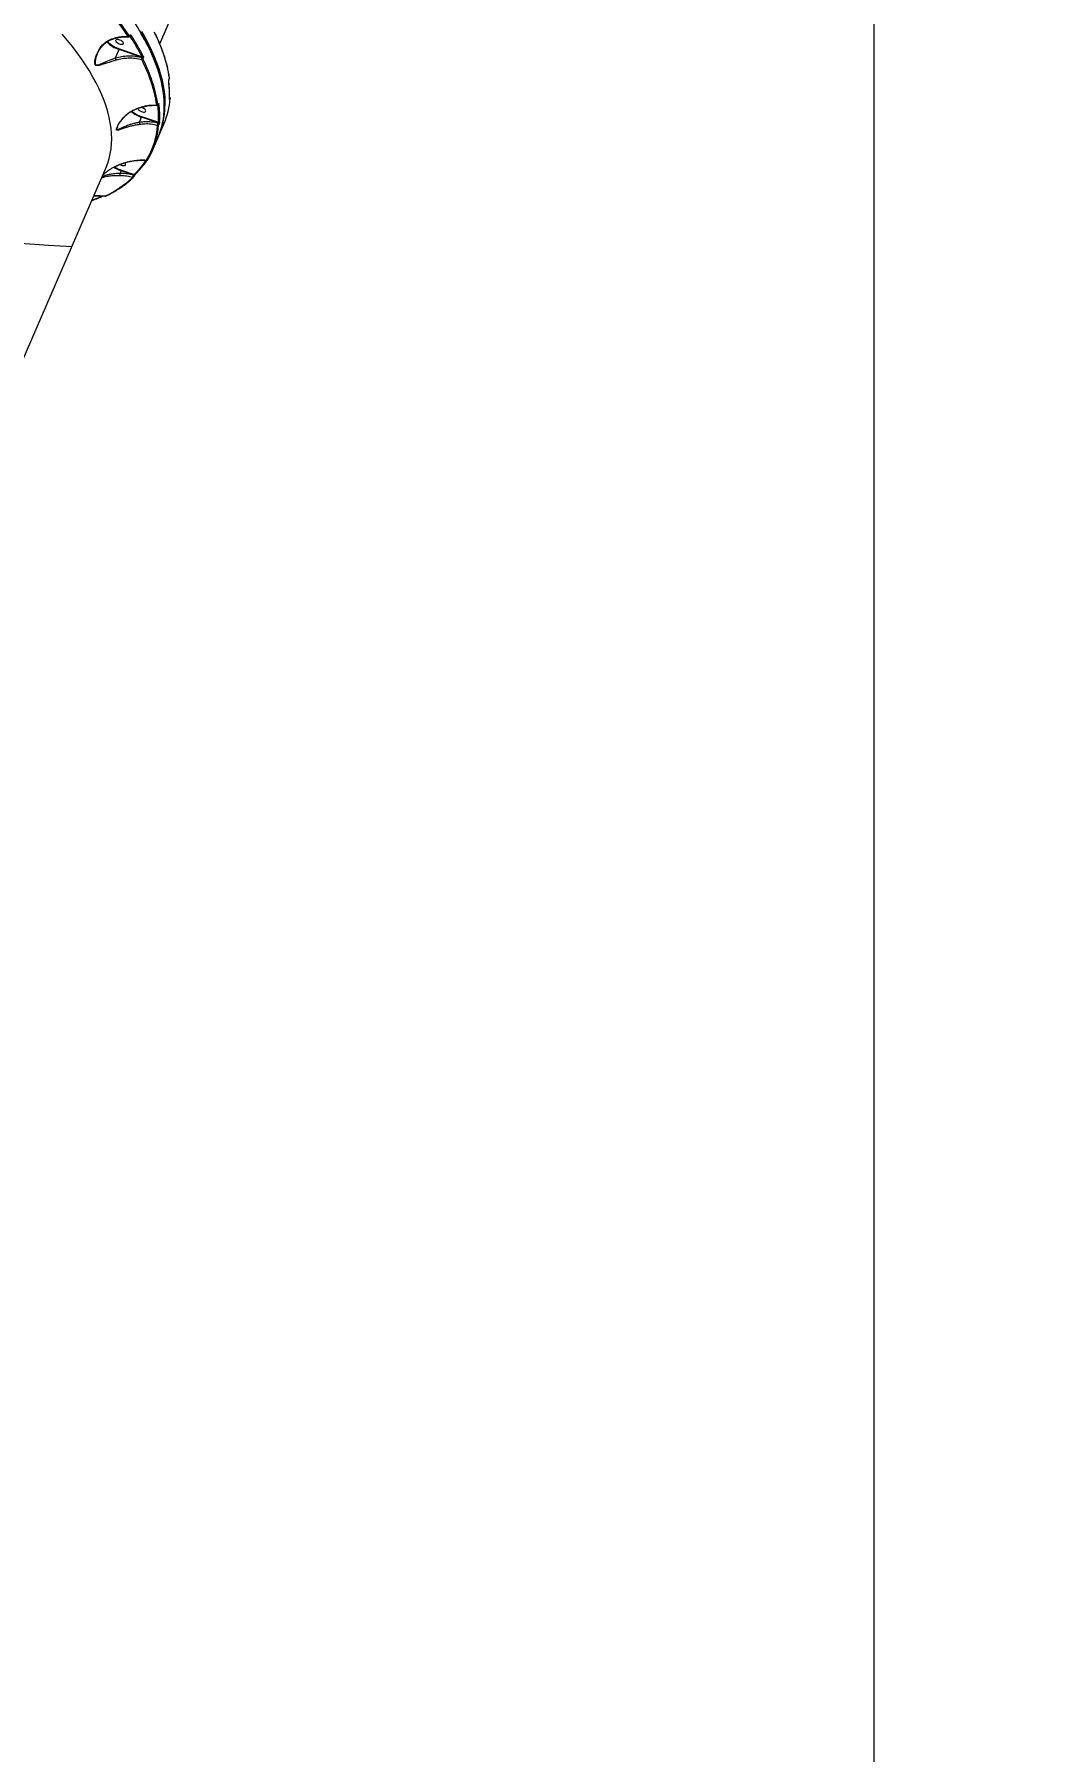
# Model space of a CAD drawing. Header units: millimetres. Extents: x -4688 to 6829, y -6350 to 4771.
# Drawn here: x 2812 to 3880, y -789 to 1035 of the extents above; entities that cross this region are included whole.
import ezdxf

# ---------------------------------------------------------------- set-up
doc = ezdxf.new("R2010")
doc.units = ezdxf.units.MM
for name, color, linetype in [('DIKOM_ЗОНА', 80, 'Continuous'), ('DIKOM_ОБЪЕКТ', 7, 'Continuous'), ('DIKOM_РАЗМЕР_ЗОНА', 7, 'Continuous'), ('DIKOM_РАЗМЕР_ОБЪЕКТА', 7, 'Continuous')]:
    doc.layers.add(name, color=color, linetype=linetype)
doc.styles.add('style1', font='arial.ttf', dxfattribs={"width": 0.8})
doc.dimstyles.new('1-50', dxfattribs={"dimtxt": 300, "dimasz": 200, "dimexe": 100, "dimexo": 0, "dimgap": 100, "dimtad": 1, "dimtxsty": 'style1', "dimcen": 200, "dimclrd": 7, "dimclre": 7, "dimclrt": 7, "dimadec": 1, "dimazin": 2, "dimtfac": 1, "dimtmove": 0, "dimatfit": 2, "dimfxl": 0, "dimlwd": 25, "dimlwe": 18, "dimarcsym": 0})

# ---------------------------------------------------------------- blocks, each defined once
blk = doc.blocks.new('*D9')
at = {"layer": 'Defpoints', "color": 0, "transparency": 16777216}
for p in [(2285.4, 2926.1), (233.7, -3329.7), (5655.6, -3329.7)]:
    blk.add_point(p, dxfattribs=at)
at = {"layer": 'DIKOM_РАЗМЕР_ОБЪЕКТА', "color": 7, "lineweight": 18, "transparency": 16777216}
for p, q in [((2285.4, 2926.1), (5755.6, 2926.1)), ((233.7, -3329.7), (5755.6, -3329.7))]:
    blk.add_line(p, q, dxfattribs=at)
at = {"layer": 'DIKOM_РАЗМЕР_ОБЪЕКТА', "color": 7, "lineweight": 25, "transparency": 16777216}
blk.add_line((5655.6, 2726.1), (5655.6, -3129.7), dxfattribs=at)
at = {"layer": 'DIKOM_РАЗМЕР_ОБЪЕКТА', "color": 7, "transparency": 16777216}
for points in [[(5622.2, 2726.1), (5688.9, 2726.1), (5655.6, 2926.1)], [(5622.2, -3129.7), (5688.9, -3129.7), (5655.6, -3329.7)]]:
    blk.add_solid(points, dxfattribs=at)
at = {"layer": 'DIKOM_РАЗМЕР_ОБЪЕКТА', "color": 7, "transparency": 16777216, "insert": (5402.4, -130.3), "char_height": 300, "attachment_point": 5, "rotation": 90, "style": 'style1'}
blk.add_mtext('6250', dxfattribs=at)
blk = doc.blocks.new('*D10')
at = {"layer": 'Defpoints', "color": 0, "transparency": 16777216}
for p in [(2960.1, 4771), (741.2, -5330.3), (6729.1, -5330.3)]:
    blk.add_point(p, dxfattribs=at)
at = {"layer": 'DIKOM_РАЗМЕР_ЗОНА', "color": 7, "lineweight": 18, "transparency": 16777216}
for p, q in [((2960.1, 4771), (6829.1, 4771)), ((741.2, -5330.3), (6829.1, -5330.3))]:
    blk.add_line(p, q, dxfattribs=at)
at = {"layer": 'DIKOM_РАЗМЕР_ЗОНА', "color": 7, "lineweight": 25, "transparency": 16777216}
blk.add_line((6729.1, 4571), (6729.1, -5130.3), dxfattribs=at)
at = {"layer": 'DIKOM_РАЗМЕР_ЗОНА', "color": 7, "transparency": 16777216}
for points in [[(6695.7, 4571), (6762.4, 4571), (6729.1, 4771)], [(6695.7, -5130.3), (6762.4, -5130.3), (6729.1, -5330.3)]]:
    blk.add_solid(points, dxfattribs=at)
at = {"layer": 'DIKOM_РАЗМЕР_ЗОНА', "color": 7, "transparency": 16777216, "insert": (6475.9, -93.8), "char_height": 300, "attachment_point": 5, "rotation": 90, "style": 'style1'}
blk.add_mtext('10100', dxfattribs=at)
blk = doc.blocks.new('*D11')
at = {"layer": 'Defpoints', "color": 0, "transparency": 16777216}
for p in [(3703.1, 2652.8), (-3188.4, -47.6), (-3188.4, -4921.8)]:
    blk.add_point(p, dxfattribs=at)
at = {"layer": 'DIKOM_РАЗМЕР_ОБЪЕКТА', "color": 7, "lineweight": 18, "transparency": 16777216}
for p, q in [((3703.1, 2652.8), (3703.1, -5021.8)), ((-3188.4, -47.6), (-3188.4, -5021.8))]:
    blk.add_line(p, q, dxfattribs=at)
at = {"layer": 'DIKOM_РАЗМЕР_ОБЪЕКТА', "color": 7, "lineweight": 25, "transparency": 16777216}
blk.add_line((3503.1, -4921.8), (-2988.4, -4921.8), dxfattribs=at)
at = {"layer": 'DIKOM_РАЗМЕР_ОБЪЕКТА', "color": 7, "transparency": 16777216}
for points in [[(-2988.4, -4888.4), (-2988.4, -4955.1), (-3188.4, -4921.8)], [(3503.1, -4888.4), (3503.1, -4955.1), (3703.1, -4921.8)]]:
    blk.add_solid(points, dxfattribs=at)
at = {"layer": 'DIKOM_РАЗМЕР_ОБЪЕКТА', "color": 7, "transparency": 16777216, "insert": (4.1, -4668.6), "char_height": 300, "attachment_point": 5, "style": 'style1'}
blk.add_mtext('6900', dxfattribs=at)
blk = doc.blocks.new('*D12')
at = {"layer": 'Defpoints', "color": 0, "transparency": 16777216}
for p in [(4937.7, 2926.1), (-4688.4, -671.1), (4937.7, -6249.8)]:
    blk.add_point(p, dxfattribs=at)
at = {"layer": 'DIKOM_РАЗМЕР_ЗОНА', "color": 7, "lineweight": 18, "transparency": 16777216}
for p, q in [((4937.7, 2926.1), (4937.7, -6349.8)), ((-4688.4, -671.1), (-4688.4, -6349.8))]:
    blk.add_line(p, q, dxfattribs=at)
at = {"layer": 'DIKOM_РАЗМЕР_ЗОНА', "color": 7, "lineweight": 25, "transparency": 16777216}
blk.add_line((-4488.4, -6249.8), (4737.7, -6249.8), dxfattribs=at)
at = {"layer": 'DIKOM_РАЗМЕР_ЗОНА', "color": 7, "transparency": 16777216}
for points in [[(-4488.4, -6216.4), (-4488.4, -6283.1), (-4688.4, -6249.8)], [(4737.7, -6216.4), (4737.7, -6283.1), (4937.7, -6249.8)]]:
    blk.add_solid(points, dxfattribs=at)
at = {"layer": 'DIKOM_РАЗМЕР_ЗОНА', "color": 7, "transparency": 16777216, "insert": (124.7, -5996.6), "char_height": 300, "attachment_point": 5, "style": 'style1'}
blk.add_mtext('9650', dxfattribs=at)

msp = doc.modelspace()

# ---------------------------------------------------------------- linework, layer by layer
at = {"layer": 'DIKOM_ЗОНА', "color": 3, "lineweight": 15}
msp.add_lwpolyline([(2570.081, -2285.228, 0.36470187), (1741.185, -3270.482), (1741.185, -4330.338, -0.41421356), (741.185, -5330.338), (-888.842, -5330.338, -0.41421356), (-1888.842, -4330.338), (-1888.842, -2671.127, 0.41421356), (-2888.842, -1671.127), (-3688.422, -1671.127, -0.41421356), (-4688.422, -671.127), (-4688.422, 1138.873, -0.41421356), (-3688.422, 2138.873), (-3460.429, 2138.873, 0.22111646), (-2695.804, 2494.398, -0.0334984), (-2377.811, 2824.109, 0.10682345), (-2131.845, 3167.597, -0.29901074), (-1214.167, 3770.271), (731.296, 3770.271, 0.21419041), (1478.609, 4105.799, -0.93301603), (4609.303, 1688.518, 0.14812751), (4441.226, 1133.627), (4441.226, -61.127, -0.36470187), (2570.081, -2285.228)], format="xyb", dxfattribs=at)
at = {"layer": 'DIKOM_ОБЪЕКТ', "color": 7, "linetype": 'Continuous', "lineweight": 15}
for p, q in [((2945.055, 1024.592), (3061.507, 1293.485)), ((2913.493, 1033.199), (2913.513, 1033.244)), ((2913.551, 1032.91), (2913.571, 1032.955)), ((2878.765, 1013.267), (2878.306, 1012.248)), ((2898.117, 1009.418), (2902.008, 1018.403)), ((2926.511, 1010.019), (2902.008, 1018.403)), ((2902.191, 1019.049), (2926.25, 1010.816)), ((2926.482, 1009.953), (2926.511, 1010.019)), ((2927.396, 1009.388), (2927.368, 1009.323)), ((2954.966, 986.583), (2954.995, 986.649)), ((2954.98, 986.698), (2955.009, 986.764)), ((2943.5, 960.107), (2943.529, 960.173)), ((2943.514, 960.223), (2943.543, 960.288)), ((2955.301, 965.786), (2955.301, 965.786)), ((2955.747, 966.109), (2955.728, 966.064)), ((2923.479, 941.42), (2925.665, 946.466)), ((2943.36, 940.453), (2925.665, 946.466)), ((2925.847, 947.112), (2943.58, 941.085)), ((2943.34, 940.407), (2943.36, 940.453)), ((2943.74, 925.936), (2949.48, 939.191)), ((2944.29, 939.654), (2944.271, 939.609)), ((2937.285, 911.031), (2943.025, 924.286)), ((2771.347, 623.494), (2887.799, 892.386)), ((2903.207, 887.122), (2903.208, 887.129)), ((2903.208, 887.129), (2904.264, 889.567)), ((2917.293, 885.17), (2904.264, 889.567)), ((2904.445, 890.213), (2918.011, 885.635)), ((2917.281, 885.143), (2917.293, 885.17)), ((2918.2, 884.277), (2918.212, 884.304))]:
    msp.add_line(p, q, dxfattribs=at)
at = {"layer": 'DIKOM_ОБЪЕКТ', "color": 7, "linetype": 'Continuous', "lineweight": 15, "flags": 128}
for points in [[(2887.799, 892.386), (2888.091, 893.069), (2889.904, 897.833), (2891.389, 902.734), (2892.545, 907.766), (2893.37, 912.926), (2893.864, 918.207), (2894.026, 923.605), (2893.857, 929.116), (2893.355, 934.734), (2892.523, 940.454), (2891.359, 946.27), (2889.867, 952.177), (2888.046, 958.17), (2885.899, 964.243), (2883.427, 970.39), (2880.634, 976.606), (2877.521, 982.885), (2874.091, 989.221), (2870.348, 995.608), (2866.296, 1002.04), (2861.937, 1008.512), (2857.276, 1015.016), (2852.317, 1021.548), (2847.065, 1028.101), (2841.525, 1034.669)], [(2903.105, 1024.157), (2904.238, 1023.966), (2905.218, 1023.979), (2905.964, 1024.196), (2906.416, 1024.598), (2906.538, 1025.153), (2906.32, 1025.816), (2905.779, 1026.534), (2904.96, 1027.248), (2903.928, 1027.9), (2902.768, 1028.438), (2901.573, 1028.818), (2900.439, 1029.009), (2899.46, 1028.996), (2898.714, 1028.78), (2898.262, 1028.378), (2898.14, 1027.822), (2898.358, 1027.159), (2898.898, 1026.441), (2899.718, 1025.728), (2900.749, 1025.075), (2901.91, 1024.537), (2903.105, 1024.157)], [(2949.868, 957.691), (2949.855, 960.362), (2949.585, 966.158), (2948.984, 972.058), (2948.054, 978.059), (2946.796, 984.156), (2945.209, 990.342), (2943.296, 996.613), (2941.058, 1002.965), (2938.497, 1009.39), (2935.616, 1015.884), (2932.416, 1022.442), (2928.9, 1029.058), (2925.071, 1035.726)], [(2925.786, 1037.376), (2929.615, 1030.708), (2933.13, 1024.093), (2936.33, 1017.535), (2939.212, 1011.041), (2941.773, 1004.615), (2944.011, 998.264), (2945.924, 991.993), (2947.51, 985.806), (2948.769, 979.71), (2949.699, 973.709), (2950.299, 967.808), (2950.57, 962.013), (2950.571, 958.456)], [(2878.306, 1012.248), (2877.709, 1010.922), (2876.882, 1008.226), (2876.379, 1005.485), (2876.449, 1003.482), (2876.557, 1003.127), (2877.015, 1002.439), (2877.195, 1002.305), (2878.127, 1002.05), (2879.386, 1002.187), (2880.762, 1002.572), (2883.525, 1003.606), (2888.211, 1005.534), (2893.467, 1007.643), (2898.116, 1009.415), (2898.117, 1009.415), (2898.117, 1009.415)], [(2954.965, 986.581), (2954.979, 986.625), (2954.98, 986.698)], [(2954.996, 986.652), (2955.008, 986.69), (2955.009, 986.764)], [(2956.138, 966.745), (2956.124, 966.639), (2956.074, 966.479)], [(2921.794, 955.925), (2921.796, 955.885), (2922.014, 955.222), (2922.555, 954.504), (2923.374, 953.79), (2924.406, 953.138), (2925.567, 952.6), (2926.762, 952.22)], [(2926.762, 952.22), (2927.895, 952.029), (2928.874, 952.042), (2929.62, 952.259), (2930.073, 952.661), (2930.195, 953.216), (2929.977, 953.879), (2929.436, 954.597), (2928.617, 955.311), (2927.585, 955.963), (2926.424, 956.501), (2925.229, 956.881), (2924.915, 956.952)], [(2943.5, 960.107), (2943.513, 960.149), (2943.514, 960.223)], [(2943.527, 960.168), (2943.542, 960.215), (2943.543, 960.288)], [(2955.301, 965.784), (2955.288, 965.682), (2955.236, 965.515)], [(2905.361, 895.322), (2906.494, 895.13), (2907.474, 895.144), (2908.22, 895.36), (2908.672, 895.762), (2908.794, 896.317), (2908.576, 896.98), (2908.035, 897.698), (2907.692, 898.028)], [(2917.281, 885.143), (2917.505, 885.054), (2917.717, 884.942), (2917.903, 884.815), (2918.052, 884.679), (2918.157, 884.543), (2918.21, 884.415), (2918.209, 884.302), (2918.2, 884.277)], [(2917.293, 885.17), (2917.517, 885.081), (2917.729, 884.969), (2917.914, 884.842), (2918.064, 884.706), (2918.168, 884.57), (2918.222, 884.442), (2918.221, 884.329), (2918.212, 884.304)], [(2919.062, 885.74), (2919.155, 885.846), (2919.241, 885.998)]]:
    msp.add_lwpolyline(points, dxfattribs=at)
at = {"layer": 'DIKOM_ОБЪЕКТ', "color": 7, "linetype": 'Continuous', "lineweight": 15}
for centre, radius, start, end in [((2611.592, 830.905), 361.295, 33.859395, 43.937304), ((2612.082, 831.183), 362.094, 33.859395, 43.937304), ((2910.813, 1047.016), 29.937, 223.09957, 252.896336), ((2911.462, 1047.98), 30.381, 223.904326, 252.231681), ((2911.636, 1033.449), 1.247, 269.033788, 335.206521), ((2709.214, 899.287), 244.015, 27.197475, 33.209359), ((2913.255, 1033.001), 0.31, 343.033138, 39.674945), ((2913.276, 1033.047), 0.308, 342.098978, 39.773751), ((2913.46, 1034.175), 1.251, 274.547688, 335.09425), ((2709.946, 899.683), 244.597, 27.197475, 33.209359), ((2801.22, 964.028), 155.936, 8.871182, 27.535845), ((2960.09, 2788.542), 1982.411, 243.918116, 266.866524), ((2900.021, 1019.313), 2.186, 335.391803, 353.043596), ((2926.229, 1008.467), 1.182, 264.311938, 334.560447), ((2788.145, 935.36), 155.592, 8.871182, 27.535845), ((2926.432, 1011.983), 1.181, 261.131636, 334.697087), ((2926.046, 1008.404), 1.61, 34.795921, 74.284296), ((2926.075, 1008.47), 1.61, 34.795921, 74.284296), ((2789.025, 935.869), 155.936, 8.871182, 27.535845), ((2953.832, 985.004), 0.779, 336.223926, 7.295272), ((2954.578, 988.39), 0.778, 336.218713, 7.697078), ((2852.862, 971.424), 102.545, 356.696277, 7.432846), ((2936.19, 978.36), 33.586, 230.148438, 251.736457), ((2936.095, 978.125), 32.663, 230.447056, 251.713492), ((2942.137, 960.392), 1.07, 255.897971, 333.626012), ((2841.781, 946.977), 101.969, 356.68762, 6.95285), ((2863.892, 957.9), 85.976, 336.985113, 359.860798), ((2865.784, 959.301), 84.791, 336.221703, 359.429511), ((2943.278, 961.174), 0.994, 286.686775, 335.111142), ((2842.497, 947.49), 102.545, 356.696277, 7.432846), ((2872.537, 972.225), 83.734, 336.764369, 356.065541), ((2955.018, 965.946), 0.719, 9.452222, 62.719048), ((2955.027, 965.987), 0.73, 9.607714, 63.721667), ((2860.588, 943.276), 82.252, 329.076802, 356.186571), ((2861.628, 943.803), 82.433, 329.076802, 356.186571), ((2942.968, 938.775), 1.018, 252.257779, 333.462028), ((2943.116, 939.205), 1.223, 19.278275, 79.450545), ((2943.136, 939.25), 1.223, 19.278275, 79.450545), ((2943.953, 942.043), 1.028, 248.729713, 333.274351), ((2915.939, 923.841), 35.537, 237.747036, 251.129121), ((2907.798, 905.058), 10.036, 240.144852, 255.949429), ((2856.602, 949.06), 88.283, 314.074784, 326.826937), ((2857.601, 949.651), 88.607, 314.079159, 326.469971), ((2931.521, 901.844), 0.916, 245.930921, 333.922474), ((2835.502, 969.431), 118.563, 296.041161, 312.926096), ((2916.076, 924.154), 36.548, 237.225164, 251.145084), ((2916.646, 883.393), 0.873, 243.079137, 311.989209), ((2918.466, 886.395), 0.886, 239.125992, 312.268096), ((2813.848, 1015.325), 167.765, 290.668244, 294.719521), ((2887.958, 863.591), 0.797, 239.498984, 295.320036)]:
    msp.add_arc(centre, radius, start, end, dxfattribs=at)
for points, knots in [([(2949.907, 958.009), (2949.919, 958.427), (2949.981, 960.634), (2949.801, 964.728), (2949.355, 970.293), (2948.588, 975.957), (2947.533, 981.706), (2946.183, 987.538), (2944.539, 993.447), (2942.603, 999.431), (2940.377, 1005.483), (2937.861, 1011.599), (2935.059, 1017.774), (2931.973, 1024.004), (2928.604, 1030.283), (2924.956, 1036.608), (2921.031, 1042.973), (2916.832, 1049.374), (2912.363, 1055.805), (2907.627, 1062.262), (2902.628, 1068.74), (2897.37, 1075.234), (2891.856, 1081.74), (2886.09, 1088.252), (2880.078, 1094.766), (2873.824, 1101.277), (2867.332, 1107.78), (2860.607, 1114.27), (2853.655, 1120.742), (2846.48, 1127.192), (2839.088, 1133.614), (2831.485, 1140.005), (2823.677, 1146.359), (2815.668, 1152.671), (2807.466, 1158.937), (2799.075, 1165.152), (2790.504, 1171.311), (2781.758, 1177.41), (2772.843, 1183.445), (2763.767, 1189.41), (2754.536, 1195.301), (2745.157, 1201.114), (2735.637, 1206.845), (2725.984, 1212.489), (2716.204, 1218.042), (2706.304, 1223.499), (2697.409, 1228.267), (2691.791, 1231.188), (2689.543, 1232.357)], [0, 0, 0, 0, 0.00517918, 0.02738999, 0.04961296, 0.07184756, 0.09409283, 0.11634761, 0.13861056, 0.16088034, 0.18315565, 0.20543529, 0.22771821, 0.25000346, 0.27229028, 0.29457802, 0.31686615, 0.33915416, 0.36144174, 0.38372865, 0.40601474, 0.4282999, 0.45058404, 0.47286713, 0.49514915, 0.5174301, 0.53971, 0.56198886, 0.58426672, 0.60654363, 0.62881962, 0.65109474, 0.67336904, 0.69564257, 0.71791537, 0.74018749, 0.76245897, 0.78472986, 0.80700021, 0.82927005, 0.85153943, 0.87380838, 0.89607695, 0.91834517, 0.94061309, 0.96288072, 0.98514811, 1, 1, 1, 1]), ([(2898.767, 1007.055), (2897.135, 1006.555), (2893.581, 1005.465), (2888.47, 1003.852), (2884.13, 1002.467), (2881.145, 1001.646), (2879.296, 1001.332), (2878.015, 1001.319), (2876.935, 1001.693), (2876.377, 1002.423), (2875.998, 1003.569), (2875.914, 1005.326), (2876.336, 1007.968), (2877.398, 1011.764), (2879.437, 1016.493), (2882.486, 1021.216), (2885.914, 1024.92), (2889.499, 1027.8), (2892.402, 1029.055), (2893.911, 1029.707)], [0, 0, 0, 0, 0.07901945, 0.17217962, 0.26805835, 0.32872884, 0.36105854, 0.39389924, 0.42233166, 0.4513191, 0.45994311, 0.49899203, 0.54460473, 0.59143502, 0.6876197, 0.78658022, 0.85467621, 0.92444483, 1, 1, 1, 1]), ([(2878.229, 1012.29), (2878.474, 1012.883), (2879.127, 1014.464), (2880.45, 1016.992), (2882.219, 1019.778), (2884.163, 1022.239), (2886.206, 1024.36), (2888.35, 1026.138), (2890.691, 1027.647), (2892.684, 1028.687), (2893.934, 1029.105), (2894.319, 1029.234)], [0, 0, 0, 0, 0.08023103, 0.21370903, 0.35612321, 0.4922753, 0.60454487, 0.72355187, 0.83938179, 0.95046519, 1, 1, 1, 1]), ([(2893.911, 1029.707), (2895.947, 1030.333), (2899.261, 1031.351), (2903.89, 1032.066), (2907.782, 1032.372), (2910.322, 1032.26), (2911.615, 1032.203)], [0, 0, 0, 0, 0.34221751, 0.55726745, 0.77460343, 1, 1, 1, 1]), ([(2894.273, 1029.361), (2894.262, 1029.351), (2894.219, 1029.311), (2894.098, 1029.435), (2893.978, 1029.599), (2893.925, 1029.685), (2893.911, 1029.707)], [0, 0, 0, 0, 0.16681285, 0.6565114, 0.91230375, 1, 1, 1, 1]), ([(2894.294, 1029.294), (2894.816, 1029.48), (2896.425, 1030.053), (2899.168, 1030.759), (2902.497, 1031.42), (2905.824, 1031.812), (2909.035, 1031.971), (2911.084, 1031.865), (2912.066, 1031.815)], [0, 0, 0, 0, 0.08785892, 0.27098311, 0.45563998, 0.64150584, 0.82814167, 1, 1, 1, 1]), ([(2912.072, 1031.896), (2912.007, 1031.899), (2911.836, 1031.907), (2911.7, 1032.089), (2911.615, 1032.203)], [0, 0, 0, 0, 0.3761621, 1, 1, 1, 1]), ([(2912.091, 1031.875), (2912.247, 1031.879), (2912.552, 1031.886), (2912.961, 1032.107), (2913.31, 1032.438), (2913.464, 1032.746), (2913.547, 1032.911)], [0, 0, 0, 0, 0.23863991, 0.46906898, 0.7163345, 1, 1, 1, 1]), ([(2912.767, 1032.927), (2912.813, 1032.873), (2912.903, 1032.767), (2913.074, 1032.742), (2913.248, 1032.826), (2913.393, 1032.992), (2913.465, 1033.14), (2913.493, 1033.199)], [0, 0, 0, 0, 0.214285542, 0.428446797, 0.642908489, 0.857731841, 1, 1, 1, 1]), ([(2913.513, 1033.244), (2913.555, 1033.331), (2913.661, 1033.551), (2913.878, 1033.799), (2914.137, 1033.925), (2914.393, 1033.889), (2914.527, 1033.729), (2914.594, 1033.649)], [0, 0, 0, 0, 0.1407799, 0.3552888, 0.57002972, 0.78496235, 1, 1, 1, 1]), ([(2913.571, 1032.951), (2913.586, 1032.986), (2913.62, 1033.063), (2913.659, 1033.112), (2913.659, 1033.113), (2913.659, 1033.113)], [0, 0, 0, 0, 0.33358783, 0.74811031, 1, 1, 1, 1]), ([(2955.35, 988.494), (2955.203, 989.493), (2954.78, 992.388), (2953.853, 997.244), (2952.473, 1003.083), (2950.797, 1009.002), (2948.829, 1014.993), (2946.572, 1021.052), (2944.022, 1027.175), (2941.632, 1032.409), (2940.048, 1035.609), (2939.492, 1036.733)], [0, 0, 0, 0, 0.06529349, 0.18912488, 0.3129924, 0.43690461, 0.56085401, 0.68483344, 0.80883631, 0.93285677, 1, 1, 1, 1]), ([(2898.117, 1009.415), (2898.116, 1009.416), (2898.116, 1009.416), (2898.116, 1009.417), (2898.117, 1009.418), (2898.117, 1009.418)], [0, 0, 0, 0, 0.37733727, 0.88760122, 1, 1, 1, 1]), ([(2898.117, 1009.418), (2900.258, 1010.002), (2904.59, 1011.183), (2911.618, 1011.828), (2919.031, 1011.61), (2923.975, 1010.511), (2926.482, 1009.953)], [0, 0, 0, 0, 0.232889138, 0.471297794, 0.731972682, 1, 1, 1, 1]), ([(2898.767, 1007.055), (2898.761, 1007.107), (2898.743, 1007.257), (2898.679, 1007.615), (2898.546, 1008.162), (2898.345, 1008.822), (2898.193, 1009.217), (2898.117, 1009.415)], [0, 0, 0, 0, 0.08731044, 0.25361618, 0.50241081, 0.75120541, 1, 1, 1, 1]), ([(2926.112, 1007.29), (2923.748, 1007.846), (2918.954, 1008.973), (2911.837, 1009.259), (2905.011, 1008.699), (2900.864, 1007.608), (2898.767, 1007.055)], [0, 0, 0, 0, 0.2625657, 0.53266425, 0.76364819, 1, 1, 1, 1]), ([(2926.112, 1007.29), (2926.093, 1007.393), (2926.052, 1007.621), (2926.063, 1008.13), (2926.142, 1008.743), (2926.283, 1009.384), (2926.416, 1009.764), (2926.482, 1009.953)], [0, 0, 0, 0, 0.17004027, 0.38080287, 0.58669762, 0.79311463, 1, 1, 1, 1]), ([(2926.511, 1010.019), (2926.524, 1010.059), (2926.54, 1010.108), (2926.549, 1010.219), (2926.536, 1010.355), (2926.47, 1010.538), (2926.371, 1010.698), (2926.288, 1010.779), (2926.25, 1010.816)], [0, 0, 0, 0, 0.14450641, 0.175481732, 0.362559287, 0.571020433, 0.804678479, 1, 1, 1, 1]), ([(2927.368, 1009.323), (2927.332, 1009.228), (2927.261, 1009.04), (2927.204, 1008.714), (2927.192, 1008.399), (2927.225, 1008.135), (2927.274, 1008.014), (2927.297, 1007.959)], [0, 0, 0, 0, 0.20396626, 0.40801179, 0.61352174, 0.82653603, 1, 1, 1, 1]), ([(2927.5, 1011.478), (2927.534, 1011.394), (2927.613, 1011.205), (2927.663, 1010.797), (2927.644, 1010.314), (2927.558, 1009.818), (2927.45, 1009.532), (2927.396, 1009.388)], [0, 0, 0, 0, 0.1741801, 0.38958297, 0.5958005, 0.79787923, 1, 1, 1, 1]), ([(2954.545, 984.69), (2954.54, 984.767), (2954.529, 984.939), (2954.573, 985.324), (2954.67, 985.787), (2954.809, 986.271), (2954.923, 986.556), (2954.98, 986.698)], [0, 0, 0, 0, 0.1741801, 0.38958297, 0.5958005, 0.79787923, 1, 1, 1, 1]), ([(2954.605, 985.105), (2954.605, 985.105), (2954.605, 985.104), (2954.603, 985.177), (2954.616, 985.33), (2954.657, 985.593), (2954.74, 985.943), (2954.852, 986.304), (2954.932, 986.498), (2954.967, 986.581)], [0, 0, 0, 0, 0.05594705, 0.15153553, 0.28483475, 0.44822821, 0.64303637, 0.84759073, 1, 1, 1, 1]), ([(2955.301, 965.784), (2955.35, 966.721), (2955.491, 969.435), (2955.493, 974.002), (2955.237, 979.497), (2954.815, 983.235), (2954.605, 985.1)], [0, 0, 0, 0, 0.14990531, 0.43361305, 0.71743173, 1, 1, 1, 1]), ([(2954.993, 986.653), (2955.007, 986.683), (2955.089, 986.861), (2955.169, 987.08), (2955.208, 987.253), (2955.208, 987.257)], [0, 0, 0, 0, 0.16575802, 0.98090432, 1, 1, 1, 1]), ([(2955.009, 986.764), (2955.047, 986.858), (2955.122, 987.045), (2955.214, 987.363), (2955.276, 987.665), (2955.303, 987.914), (2955.295, 988.026), (2955.291, 988.076)], [0, 0, 0, 0, 0.20396626, 0.40801179, 0.61352174, 0.82653603, 1, 1, 1, 1]), ([(2955.208, 987.257), (2955.251, 987.433), (2955.343, 987.815), (2955.39, 988.205), (2955.348, 988.441), (2955.338, 988.498)], [0, 0, 0, 0, 0.39357917, 0.85233473, 1, 1, 1, 1]), ([(2956.132, 966.745), (2956.136, 966.788), (2956.149, 966.901), (2956.122, 967.129), (2956.017, 967.416), (2955.811, 967.687), (2955.606, 967.793), (2955.505, 967.845)], [0, 0, 0, 0, 0.115937239, 0.30629432, 0.522527348, 0.764991681, 1, 1, 1, 1]), ([(2923.83, 938.729), (2922.55, 938.519), (2919.803, 938.068), (2915.808, 937.29), (2911.507, 936.282), (2907.246, 935.037), (2903.703, 933.762), (2901.452, 932.92), (2900.18, 932.593), (2899.461, 932.607), (2899.183, 932.967), (2899.111, 933.506), (2899.214, 934.35), (2899.859, 936.16), (2901.012, 938.494), (2903.077, 941.914), (2906.27, 946.084), (2910.119, 949.733), (2913.558, 952.234), (2915.383, 953.237), (2916.299, 953.74)], [0, 0, 0, 0, 0.05905631, 0.1267719, 0.19652957, 0.28999716, 0.38619381, 0.4527701, 0.48643188, 0.52090661, 0.5489138, 0.55425074, 0.58004674, 0.61521123, 0.66173502, 0.70949409, 0.8061407, 0.90560499, 0.95255422, 1, 1, 1, 1]), ([(2900.125, 936.325), (2900.173, 936.437), (2900.39, 936.955), (2900.934, 938.025), (2901.849, 939.644), (2903.137, 941.649), (2904.846, 943.956), (2906.956, 946.39), (2909.265, 948.65), (2911.69, 950.625), (2914.057, 952.26), (2915.697, 953.135), (2916.475, 953.549)], [0, 0, 0, 0, 0.01792461, 0.08213411, 0.15795675, 0.25746742, 0.38230664, 0.51402055, 0.65248752, 0.77645989, 0.89400717, 1, 1, 1, 1]), ([(2916.299, 953.74), (2918.306, 954.673), (2922.369, 956.561), (2927.934, 958.152), (2932.945, 959.073), (2937.369, 959.503), (2940.367, 959.404), (2941.876, 959.354)], [0, 0, 0, 0, 0.23987756, 0.48587446, 0.63942207, 0.81854811, 1, 1, 1, 1]), ([(2916.455, 953.588), (2916.451, 953.579), (2916.442, 953.556), (2916.378, 953.632), (2916.319, 953.713), (2916.299, 953.74)], [0, 0, 0, 0, 0.276142745, 0.750803375, 1, 1, 1, 1]), ([(2916.48, 953.537), (2917.024, 953.816), (2918.642, 954.644), (2921.433, 955.785), (2924.824, 956.964), (2928.27, 957.896), (2931.727, 958.581), (2935.171, 959.022), (2938.563, 959.182), (2940.907, 959.181), (2942.083, 959.06), (2942.18, 959.05)], [0, 0, 0, 0, 0.065807553, 0.195664782, 0.326587378, 0.458401257, 0.590660587, 0.722694707, 0.855262842, 0.988056595, 1, 1, 1, 1]), ([(2942.184, 959.086), (2942.14, 959.083), (2942.014, 959.075), (2941.93, 959.244), (2941.876, 959.354)], [0, 0, 0, 0, 0.34695118, 1, 1, 1, 1]), ([(2942.185, 959.074), (2942.237, 959.066), (2942.401, 959.039), (2942.664, 959.123), (2942.932, 959.275), (2943.156, 959.497), (2943.344, 959.763), (2943.451, 960.015), (2943.505, 960.143)], [0, 0, 0, 0, 0.07950691, 0.25292773, 0.4102774, 0.5674789, 0.78119602, 1, 1, 1, 1]), ([(2943.096, 959.917), (2943.108, 959.867), (2943.132, 959.768), (2943.218, 959.762), (2943.328, 959.869), (2943.432, 960.041), (2943.493, 960.176), (2943.514, 960.223)], [0, 0, 0, 0, 0.22882935, 0.45784653, 0.67851431, 0.88836176, 1, 1, 1, 1]), ([(2943.529, 960.167), (2943.55, 960.217), (2943.601, 960.335), (2943.66, 960.44), (2943.698, 960.492), (2943.692, 960.485), (2943.69, 960.484)], [0, 0, 0, 0, 0.27143055, 0.64571549, 0.92587776, 1, 1, 1, 1]), ([(2943.543, 960.288), (2943.574, 960.358), (2943.667, 960.563), (2943.827, 960.828), (2943.995, 960.989), (2944.126, 960.981), (2944.162, 960.831), (2944.18, 960.756)], [0, 0, 0, 0, 0.10829692, 0.32043279, 0.54306227, 0.77156788, 1, 1, 1, 1]), ([(2955.728, 966.064), (2955.689, 965.976), (2955.59, 965.755), (2955.444, 965.489), (2955.319, 965.33), (2955.24, 965.323), (2955.237, 965.451), (2955.236, 965.515)], [0, 0, 0, 0, 0.1407799, 0.3552888, 0.57002972, 0.78496235, 1, 1, 1, 1]), ([(2956.074, 966.479), (2956.074, 966.522), (2956.073, 966.606), (2956.021, 966.601), (2955.938, 966.495), (2955.841, 966.318), (2955.774, 966.169), (2955.747, 966.109)], [0, 0, 0, 0, 0.214285542, 0.428446797, 0.642908489, 0.857731841, 1, 1, 1, 1]), ([(2900.125, 936.325), (2900.115, 936.305), (2899.809, 935.692), (2899.492, 934.707), (2899.366, 933.907), (2899.439, 933.44), (2899.723, 933.18), (2900.442, 933.316), (2901.711, 933.851), (2903.928, 934.986), (2907.402, 936.634), (2911.515, 938.234), (2915.717, 939.559), (2919.565, 940.565), (2922.241, 941.156), (2923.478, 941.413), (2923.479, 941.414)], [0, 0, 0, 0, 0.00175186, 0.05601962, 0.09458894, 0.10255527, 0.14492147, 0.19793551, 0.25305765, 0.36199292, 0.51730967, 0.67630349, 0.78861585, 0.90353358, 0.99994667, 1, 1, 1, 1]), ([(2923.479, 941.414), (2923.478, 941.415), (2923.478, 941.417), (2923.479, 941.419), (2923.479, 941.42)], [0, 0, 0, 0, 0.61286203, 1, 1, 1, 1]), ([(2923.479, 941.42), (2925.579, 941.673), (2929.827, 942.187), (2936.562, 941.908), (2941.004, 940.924), (2943.34, 940.407)], [0, 0, 0, 0, 0.31656896, 0.6406672, 1, 1, 1, 1]), ([(2923.83, 938.729), (2923.83, 938.747), (2923.831, 938.821), (2923.824, 939.043), (2923.787, 939.481), (2923.708, 940.113), (2923.601, 940.795), (2923.519, 941.207), (2923.479, 941.414)], [0, 0, 0, 0, 0.03809111, 0.14919524, 0.36189718, 0.57459833, 0.78729916, 1, 1, 1, 1]), ([(2942.657, 937.805), (2940.464, 938.285), (2936.017, 939.258), (2929.622, 939.46), (2925.578, 938.949), (2923.83, 938.729)], [0, 0, 0, 0, 0.35585898, 0.72148013, 1, 1, 1, 1]), ([(2925.847, 947.112), (2925.846, 947.103), (2925.846, 947.085), (2925.839, 947.029), (2925.821, 946.93), (2925.779, 946.777), (2925.725, 946.613), (2925.685, 946.515), (2925.665, 946.466)], [0, 0, 0, 0, 0.07020258, 0.14141413, 0.35606168, 0.57070812, 0.78535405, 1, 1, 1, 1]), ([(2942.657, 937.805), (2942.668, 937.927), (2942.69, 938.172), (2942.812, 938.737), (2942.984, 939.37), (2943.17, 939.954), (2943.292, 940.278), (2943.34, 940.407)], [0, 0, 0, 0, 0.21425249, 0.42832411, 0.64273235, 0.8576152, 1, 1, 1, 1]), ([(2943.36, 940.453), (2943.373, 940.484), (2943.407, 940.563), (2943.462, 940.706), (2943.518, 940.86), (2943.561, 940.997), (2943.574, 941.056), (2943.58, 941.085)], [0, 0, 0, 0, 0.14072747, 0.35518968, 0.56994478, 0.7849277, 1, 1, 1, 1]), ([(2944.271, 939.609), (2944.244, 939.545), (2944.176, 939.385), (2944.072, 939.096), (2943.973, 938.782), (2943.902, 938.502), (2943.887, 938.381), (2943.879, 938.32)], [0, 0, 0, 0, 0.14226816, 0.35709151, 0.5715532, 0.78571446, 1, 1, 1, 1]), ([(2944.871, 941.581), (2944.86, 941.49), (2944.839, 941.307), (2944.733, 940.887), (2944.586, 940.417), (2944.43, 939.987), (2944.33, 939.749), (2944.29, 939.654)], [0, 0, 0, 0, 0.21503765, 0.42997028, 0.6447112, 0.8592201, 1, 1, 1, 1]), ([(2892.943, 891.59), (2893.234, 891.765), (2894.694, 892.646), (2897.402, 894.107), (2902.408, 896.415), (2907.466, 898.187), (2912.825, 899.567), (2917.137, 900.4), (2921.839, 900.965), (2926.539, 901.211), (2929.608, 901.075), (2931.148, 901.007)], [0, 0, 0, 0, 0.02429488, 0.12188607, 0.22021727, 0.42151551, 0.51188762, 0.63182468, 0.75259036, 0.87587548, 1, 1, 1, 1]), ([(2893.018, 891.587), (2893.562, 891.922), (2895.148, 892.898), (2897.928, 894.314), (2901.359, 895.859), (2904.969, 897.221), (2908.727, 898.399), (2912.606, 899.373), (2916.57, 900.125), (2920.596, 900.648), (2924.629, 900.918), (2928.213, 900.961), (2930.394, 900.8), (2931.276, 900.735)], [0, 0, 0, 0, 0.04581472, 0.13344968, 0.22395184, 0.31745599, 0.41391329, 0.51306117, 0.6143975, 0.71749972, 0.82291438, 0.92838242, 1, 1, 1, 1]), ([(2931.277, 900.766), (2931.265, 900.76), (2931.198, 900.732), (2931.165, 900.857), (2931.15, 900.987), (2931.148, 901.007)], [0, 0, 0, 0, 0.16243605, 0.86587851, 1, 1, 1, 1]), ([(2931.279, 900.751), (2931.364, 900.748), (2931.534, 900.743), (2931.766, 900.824), (2931.953, 900.935), (2932.082, 901.052), (2932.168, 901.154), (2932.239, 901.254), (2932.283, 901.327), (2932.31, 901.372)], [0, 0, 0, 0, 0.16692731, 0.33563326, 0.48072366, 0.60183848, 0.70172656, 0.81217033, 1, 1, 1, 1]), ([(2903.179, 884.311), (2901.572, 884.317), (2898.964, 884.326), (2895.545, 884.208), (2892.425, 883.984), (2889.18, 883.543), (2885.848, 882.807), (2884.103, 882.102), (2883.184, 881.731)], [0, 0, 0, 0, 0.19074405, 0.30954335, 0.4310665, 0.61026604, 0.79486714, 1, 1, 1, 1]), ([(2883.84, 883.244), (2884.757, 883.721), (2886.477, 884.615), (2889.741, 885.635), (2892.871, 886.304), (2895.915, 886.715), (2899.168, 886.995), (2901.683, 887.087), (2903.206, 887.122), (2903.207, 887.122)], [0, 0, 0, 0, 0.20705707, 0.3885658, 0.57428173, 0.69283812, 0.81365727, 0.99994045, 1, 1, 1, 1]), ([(2884.72, 885.276), (2885.976, 886.405), (2888.532, 888.703), (2891.456, 890.616), (2892.943, 891.59)], [0, 0, 0, 0, 0.49113379, 1, 1, 1, 1]), ([(2888.3, 862.871), (2889.265, 863.363), (2892.065, 864.789), (2896.505, 867.274), (2901.529, 870.377), (2906.288, 873.639), (2910.776, 877.057), (2914.399, 880.108), (2916.478, 882.044), (2917.232, 882.747)], [0, 0, 0, 0, 0.08645535, 0.25061593, 0.41474217, 0.5788119, 0.74281501, 0.906742, 1, 1, 1, 1]), ([(2903.179, 884.311), (2903.179, 884.322), (2903.18, 884.41), (2903.182, 884.668), (2903.187, 885.197), (2903.193, 885.84), (2903.2, 886.518), (2903.205, 886.924), (2903.207, 887.122)], [0, 0, 0, 0, 0.02596094, 0.22027894, 0.41788623, 0.61549118, 0.81309536, 1, 1, 1, 1]), ([(2916.251, 882.615), (2914.254, 883.065), (2910.338, 883.949), (2905.913, 884.284), (2903.555, 884.308), (2903.179, 884.311)], [0, 0, 0, 0, 0.46653287, 0.91501179, 1, 1, 1, 1]), ([(2903.208, 887.129), (2903.596, 887.122), (2906.053, 887.083), (2910.821, 886.692), (2915.051, 885.678), (2917.281, 885.143)], [0, 0, 0, 0, 0.08147914, 0.51566034, 1, 1, 1, 1]), ([(2904.445, 890.213), (2904.445, 890.207), (2904.444, 890.189), (2904.439, 890.134), (2904.42, 890.031), (2904.378, 889.878), (2904.325, 889.714), (2904.284, 889.616), (2904.264, 889.567)], [0, 0, 0, 0, 0.05362846, 0.1414105, 0.35606103, 0.57070834, 0.78535415, 1, 1, 1, 1]), ([(2916.251, 882.615), (2916.29, 882.706), (2916.375, 882.904), (2916.574, 883.387), (2916.809, 883.966), (2917.057, 884.579), (2917.206, 884.954), (2917.281, 885.143)], [0, 0, 0, 0, 0.18478466, 0.39880884, 0.60126617, 0.79902967, 1, 1, 1, 1]), ([(2917.226, 882.748), (2917.265, 882.784), (2917.434, 882.943), (2917.653, 883.259), (2917.939, 883.736), (2918.122, 884.092), (2918.195, 884.271), (2918.213, 884.315)], [0, 0, 0, 0, 0.09861502, 0.43219223, 0.68599922, 0.92320681, 1, 1, 1, 1]), ([(2917.293, 885.17), (2917.311, 885.206), (2917.335, 885.251), (2917.406, 885.34), (2917.51, 885.437), (2917.675, 885.539), (2917.849, 885.609), (2917.959, 885.626), (2918.011, 885.635)], [0, 0, 0, 0, 0.12716178, 0.16262103, 0.34041263, 0.54540446, 0.78314588, 1, 1, 1, 1]), ([(2918.213, 884.306), (2918.217, 884.315), (2918.257, 884.414), (2918.378, 884.663), (2918.569, 885.02), (2918.783, 885.371), (2918.951, 885.611), (2919.05, 885.728), (2919.059, 885.736), (2919.062, 885.74)], [0, 0, 0, 0, 0.01665779, 0.18809292, 0.37688003, 0.57946313, 0.7893571, 0.92579246, 1, 1, 1, 1]), ([(2872.882, 857.943), (2873.614, 858.208), (2876.443, 859.231), (2880.45, 860.885), (2883.619, 862.344), (2884.872, 862.92)], [0, 0, 0, 0, 0.17434878, 0.67358032, 1, 1, 1, 1]), ([(2875.139, 863.154), (2876.918, 863.167), (2880.498, 863.191), (2884.6, 863.011), (2886.89, 862.761), (2887.447, 862.7)], [0, 0, 0, 0, 0.42769114, 0.86069835, 1, 1, 1, 1]), ([(2875.173, 863.233), (2875.599, 863.255), (2877.315, 863.344), (2881.466, 863.29), (2885.134, 863.057), (2887.554, 862.904)], [0, 0, 0, 0, 0.10079358, 0.40676762, 1, 1, 1, 1]), ([(2887.448, 862.703), (2887.457, 862.712), (2887.471, 862.726), (2887.533, 862.859), (2887.554, 862.904)], [0, 0, 0, 0, 0.66620242, 1, 1, 1, 1]), ([(2887.448, 862.694), (2887.53, 862.688), (2887.752, 862.671), (2888.039, 862.747), (2888.22, 862.842), (2888.294, 862.881)], [0, 0, 0, 0, 0.25469347, 0.69330516, 1, 1, 1, 1])]:
    msp.add_open_spline(points, degree=3, knots=knots, dxfattribs=at)

# ---------------------------------------------------------------- dimensions: what is measured, and where the dimension line sits
at = {"layer": 'DIKOM_РАЗМЕР_ЗОНА'}
dim = msp.add_linear_dim(base=(6729.076, -5330.338), p1=(2960.09, 4770.953), p2=(741.185, -5330.338), angle=90, text='10100', dimstyle='1-50', dxfattribs=at)
dim.commit()
dim.dimension.update_dxf_attribs({"geometry": '*D10', "text_midpoint": (6729.076, -93.775), "dimtype": 160})
dim = msp.add_linear_dim(base=(4937.725, -6249.775), p1=(-4688.422, -671.127), p2=(4937.725, 2926.075), text='9650', dimstyle='1-50', dxfattribs=at)
dim.commit()
dim.dimension.update_dxf_attribs({"geometry": '*D12', "text_midpoint": (124.651, -6249.775), "dimtype": 160})
at = {"layer": 'DIKOM_РАЗМЕР_ОБЪЕКТА'}
dim = msp.add_linear_dim(base=(5655.576, -3329.729), p1=(2285.35, 2926.075), p2=(233.685, -3329.729), angle=90, text='6250', dimstyle='1-50', dxfattribs=at)
dim.commit()
dim.dimension.update_dxf_attribs({"geometry": '*D9', "text_midpoint": (5655.576, -130.275), "dimtype": 160})
dim = msp.add_linear_dim(base=(-3188.422, -4921.775), p1=(3703.085, 2652.764), p2=(-3188.422, -47.627), text='6900', dimstyle='1-50', dxfattribs=at)
dim.commit()
dim.dimension.update_dxf_attribs({"geometry": '*D11', "text_midpoint": (4.076, -4921.775), "dimtype": 160})

doc.saveas('drawing.dxf')
